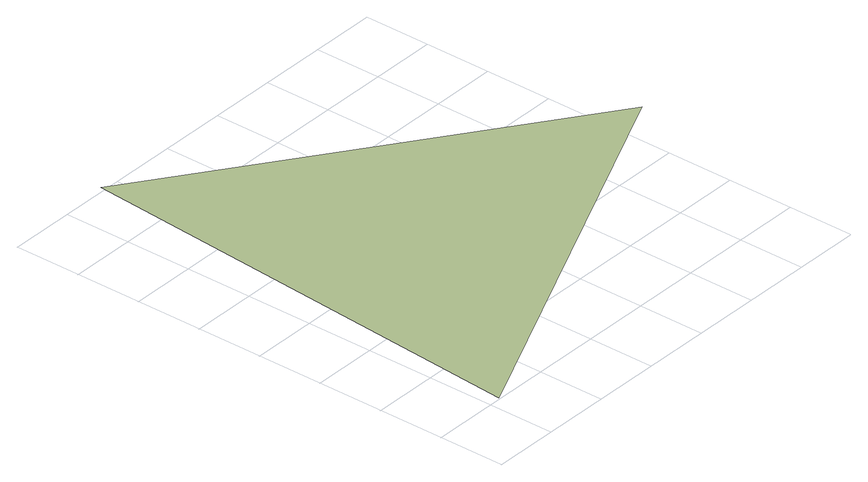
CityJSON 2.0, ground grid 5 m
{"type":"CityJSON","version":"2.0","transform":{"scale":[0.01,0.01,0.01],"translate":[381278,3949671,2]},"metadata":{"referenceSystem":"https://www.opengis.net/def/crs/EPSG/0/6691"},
"CityObjects":{
"terrain1":{"type":"TINRelief","geometry":[{"type":"CompositeSurface","lod":"1","boundaries":[[[0,1,2]]]}]}
},
"vertices":[
[143,3342,200],[2828,1087,400],[98,14,0]
]}
